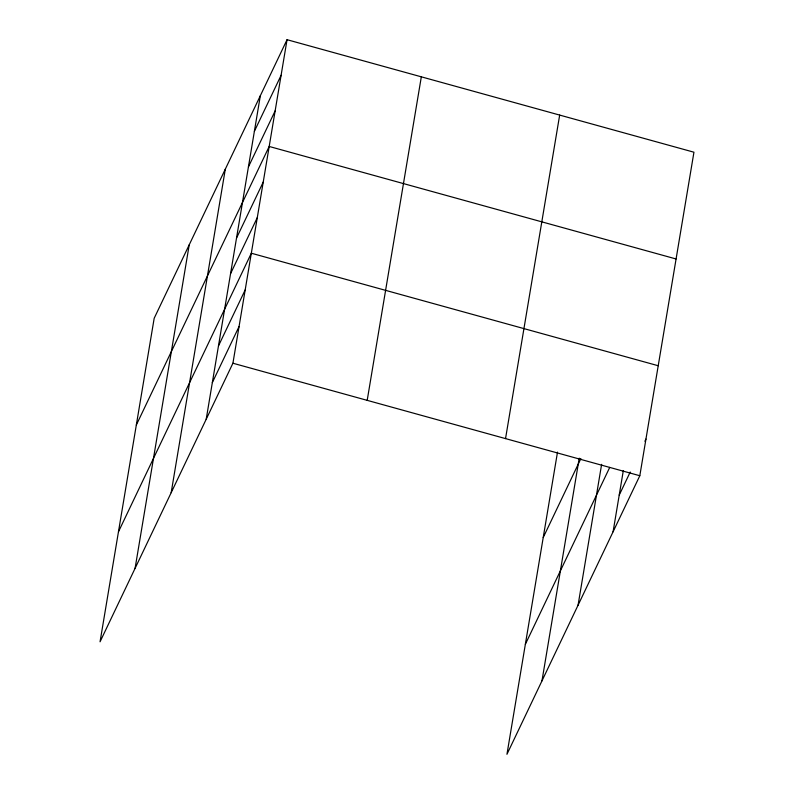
<?xml version="1.0" encoding="UTF-8"?>
<svg xmlns="http://www.w3.org/2000/svg" width="794" height="794" viewBox="0 0 794 794"><rect width="100%" height="100%" fill="white"/><g stroke="black" fill="none" stroke-linecap="round" stroke-linejoin="round"><path stroke-width="1.19" d="M135.079 568.355L189.22 244.82M171.176 492.687L225.307 169.162M206.202 419.252L260.333 95.727M287.051 39.7L154.185 318.265L100.054 641.79L232.92 363.225L287.051 39.7L693.946 152.21L639.815 475.735L506.949 754.3L557.507 452.123M367.195 400.355L421.326 76.829M505.54 438.606L559.671 115.08M541.974 680.865L579.233 458.168M578.062 605.197L601.624 464.361M613.087 531.762L623.31 470.653M254.378 131.308L281.106 75.291M248.423 166.899L275.151 110.872M136.32 425.028L269.196 146.463L676.081 258.973M236.513 238.081L263.241 182.054M230.558 273.662L257.286 217.635M118.465 531.791L251.331 253.226L658.216 365.736M218.469 345.916L245.197 289.889M212.335 382.589L239.054 326.562M543.215 537.538L580.861 458.614M525.35 644.301L609.732 467.388M619.221 495.099L630.228 472.023M644.897 441.266L645.949 439.072M232.92 363.225L639.815 475.735"/></g></svg>
